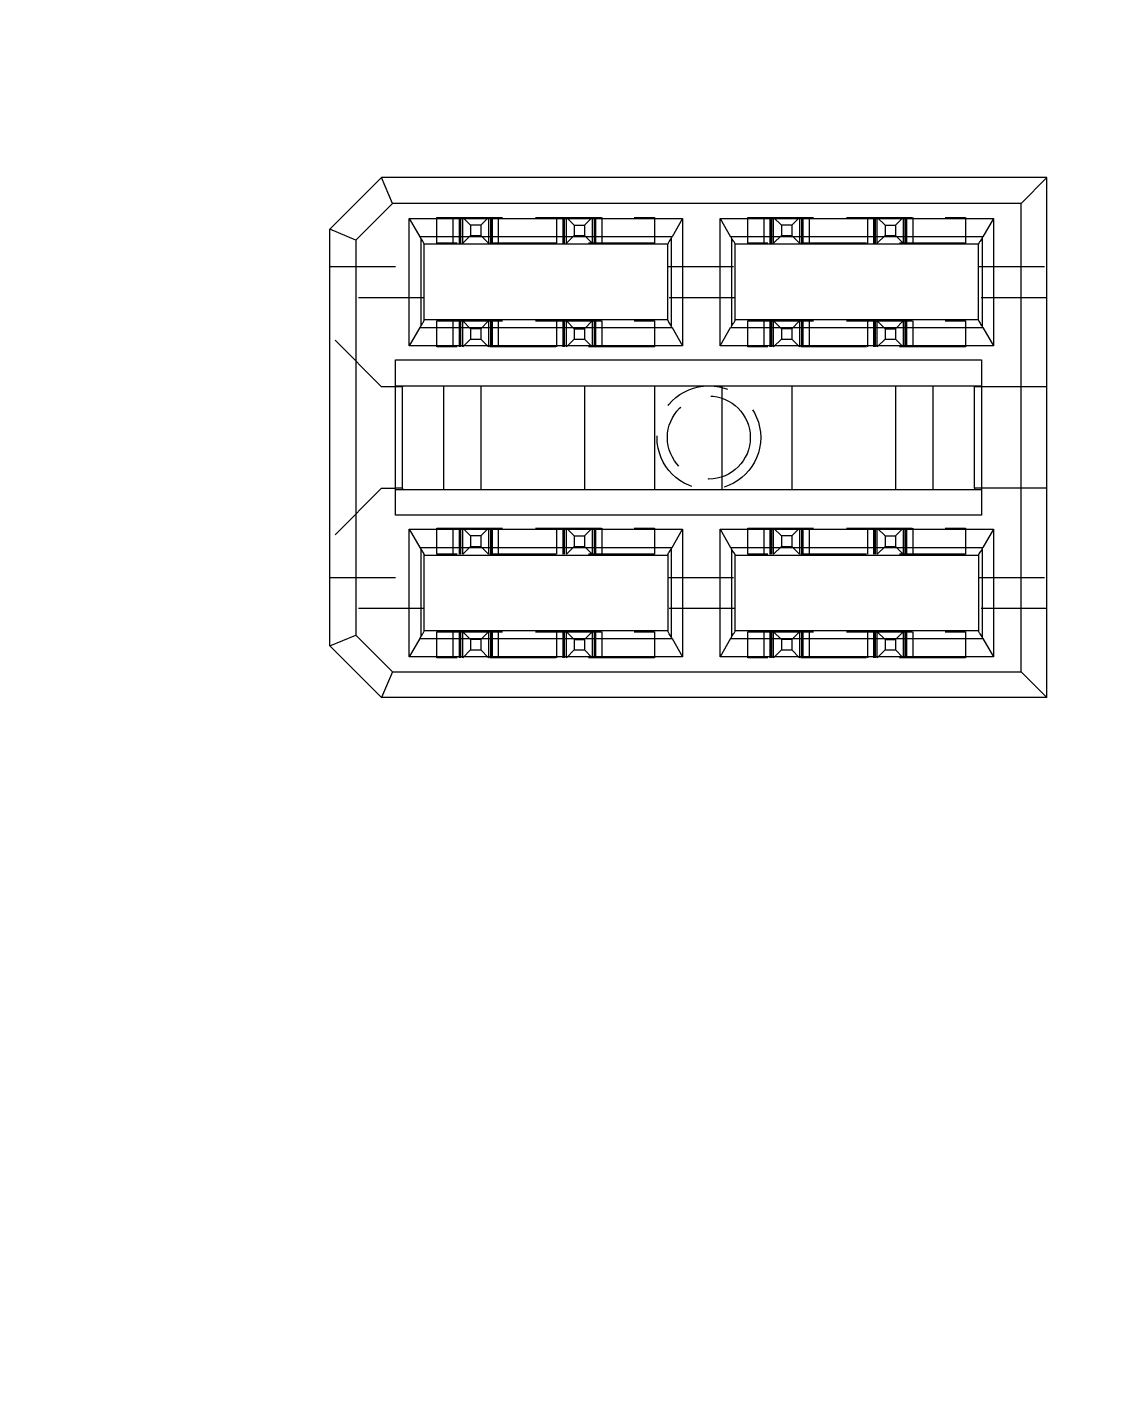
# Model space of a CAD drawing. Header units: millimetres. Extents: x -64 to 530, y -86 to 334.
# Drawn here: x 359.84 to 380.74, y 193.9 to 220.01 of the extents above; entities that cross this region are included whole.
import ezdxf

# ---------------------------------------------------------------- set-up
doc = ezdxf.new("R2010")
doc.units = ezdxf.units.MM
doc.header["$PDSIZE"] = -1
doc.linetypes.add('HIDDEN', pattern=[1.905, 1.27, -0.635])
doc.dimstyles.new('ISO-25', dxfattribs={"dimtxt": 2.5, "dimasz": 2.5, "dimexe": 1.25, "dimexo": 0.625, "dimtad": 1, "dimtxsty": 'Standard', "dimcen": 2.5, "dimadec": 0, "dimazin": 0, "dimtfac": 1, "dimtmove": 0, "dimatfit": 3, "dimfxl": 0, "dimarcsym": 0})

# ---------------------------------------------------------------- blocks, each defined once
blk = doc.blocks.new('*D35')
at = {"color": 0, "lineweight": -2}
for p, q in [((437.684, 297.079), (437.684, 315.579)), ((431.8, 293.079), (437.684, 297.079)), ((431.8, 279.9), (431.8, 293.079))]:
    blk.add_line(p, q, dxfattribs=at)
at = {"layer": 'Defpoints', "color": 0}
for p in [(437.684, 301.079), (431.8, 279.4), (0, 0)]:
    blk.add_point(p, dxfattribs=at)
at = {"color": 0, "insert": (435.434, 308.579), "char_height": 3, "attachment_point": 5, "rotation": 90}
blk.add_mtext('431,80', dxfattribs=at)
blk = doc.blocks.new('*D50')
at = {"color": 0, "lineweight": -2}
for p, q in [((411.281, 297.743), (411.281, 316.243)), ((415.9, 293.743), (411.281, 297.743)), ((415.9, 279.97), (415.9, 293.743))]:
    blk.add_line(p, q, dxfattribs=at)
at = {"layer": 'Defpoints', "color": 0}
for p in [(411.281, 301.743), (415.9, 279.47), (0, 0)]:
    blk.add_point(p, dxfattribs=at)
at = {"color": 0, "insert": (409.031, 309.243), "char_height": 3, "attachment_point": 5, "rotation": 90}
blk.add_mtext('415,90', dxfattribs=at)
blk = doc.blocks.new('*D51')
at = {"color": 0, "lineweight": -2}
for p, q in [((441.42, 274.4), (445.42, 275.871)), ((445.42, 275.871), (464.92, 275.871)), ((425.95, 274.4), (441.42, 274.4))]:
    blk.add_line(p, q, dxfattribs=at)
at = {"layer": 'Defpoints', "color": 0}
for p in [(449.42, 275.871), (425.45, 274.4), (0, 0)]:
    blk.add_point(p, dxfattribs=at)
at = {"color": 0, "insert": (457.42, 278.121), "char_height": 3, "attachment_point": 5}
blk.add_mtext('274,40', dxfattribs=at)
blk = doc.blocks.new('*D52')
at = {"color": 0, "lineweight": -2}
for p, q in [((423.283, 294.998), (423.283, 314.998)), ((425.45, 290.998), (423.283, 294.998)), ((425.45, 274.9), (425.45, 290.998))]:
    blk.add_line(p, q, dxfattribs=at)
at = {"layer": 'Defpoints', "color": 0}
for p in [(423.283, 298.998), (425.45, 274.4), (0, 0)]:
    blk.add_point(p, dxfattribs=at)
at = {"color": 0, "insert": (421.033, 307.248), "char_height": 3, "attachment_point": 5, "rotation": 90}
blk.add_mtext('425,45', dxfattribs=at)
blk = doc.blocks.new('*D53')
at = {"color": 0, "lineweight": -2}
for p, q in [((425.93, 198.05), (448.265, 198.05)), ((448.265, 198.05), (452.265, 194.721)), ((452.265, 194.721), (470.765, 194.721))]:
    blk.add_line(p, q, dxfattribs=at)
at = {"layer": 'Defpoints', "color": 0}
for p in [(425.43, 198.05), (456.265, 194.721), (0, 0)]:
    blk.add_point(p, dxfattribs=at)
at = {"color": 0, "insert": (463.765, 196.971), "char_height": 3, "attachment_point": 5}
blk.add_mtext('198,05', dxfattribs=at)
blk = doc.blocks.new('*D56')
at = {"color": 0, "lineweight": -2}
for p, q in [((437.803, 215.414), (437.803, 235.414)), ((425.43, 211.414), (437.803, 215.414)), ((425.43, 198.55), (425.43, 211.414))]:
    blk.add_line(p, q, dxfattribs=at)
at = {"layer": 'Defpoints', "color": 0}
for p in [(437.803, 219.414), (425.43, 198.05), (0, 0)]:
    blk.add_point(p, dxfattribs=at)
at = {"color": 0, "insert": (435.553, 227.664), "char_height": 3, "attachment_point": 5, "rotation": 90}
blk.add_mtext('425,43', dxfattribs=at)
blk = doc.blocks.new('*D77')
at = {"color": 0, "lineweight": -2}
for p, q in [((404.526, 297.682), (404.526, 316.182)), ((412.401, 293.682), (404.526, 297.682)), ((412.401, 279.9), (412.401, 293.682))]:
    blk.add_line(p, q, dxfattribs=at)
at = {"layer": 'Defpoints', "color": 0}
for p in [(404.526, 301.682), (412.401, 279.4), (0, 0)]:
    blk.add_point(p, dxfattribs=at)
at = {"color": 0, "insert": (402.276, 309.182), "char_height": 3, "attachment_point": 5, "rotation": 90}
blk.add_mtext('412,40', dxfattribs=at)
blk = doc.blocks.new('*D78')
at = {"color": 0, "lineweight": -2}
for p, q in [((417.265, 297.291), (417.265, 315.791)), ((419.399, 293.291), (417.265, 297.291)), ((419.399, 279.9), (419.399, 293.291))]:
    blk.add_line(p, q, dxfattribs=at)
at = {"layer": 'Defpoints', "color": 0}
for p in [(417.265, 301.291), (419.399, 279.4), (0, 0)]:
    blk.add_point(p, dxfattribs=at)
at = {"color": 0, "insert": (415.015, 308.791), "char_height": 3, "attachment_point": 5, "rotation": 90}
blk.add_mtext('419,40', dxfattribs=at)
blk = doc.blocks.new('*D118')
at = {"color": 0, "lineweight": -2}
for p, q in [((389.587, 199.576), (389.587, 219.576)), ((394.242, 195.576), (389.587, 199.576)), ((394.242, 191.725), (394.242, 195.576))]:
    blk.add_line(p, q, dxfattribs=at)
at = {"layer": 'Defpoints', "color": 0}
for p in [(389.587, 203.576), (394.242, 191.225), (0, 0)]:
    blk.add_point(p, dxfattribs=at)
at = {"color": 0, "insert": (387.337, 211.826), "char_height": 3, "attachment_point": 5, "rotation": 90}
blk.add_mtext('394,24', dxfattribs=at)
blk = doc.blocks.new('*D119')
at = {"color": 0, "lineweight": -2}
for p, q in [((393.843, 235.159), (393.843, 254.159)), ((396, 231.159), (393.843, 235.159)), ((396, 225.095), (396, 231.159))]:
    blk.add_line(p, q, dxfattribs=at)
at = {"layer": 'Defpoints', "color": 0}
for p in [(393.843, 239.159), (396, 224.595), (0, 0)]:
    blk.add_point(p, dxfattribs=at)
at = {"color": 0, "insert": (391.593, 246.909), "char_height": 3, "attachment_point": 5, "rotation": 90}
blk.add_mtext('396,00', dxfattribs=at)
blk = doc.blocks.new('*D120')
at = {"color": 0, "lineweight": -2}
for p, q in [((372.602, 236.309), (372.602, 255.809)), ((373.5, 232.309), (372.602, 236.309)), ((373.5, 225.095), (373.5, 232.309))]:
    blk.add_line(p, q, dxfattribs=at)
at = {"layer": 'Defpoints', "color": 0}
for p in [(372.602, 240.309), (373.5, 224.595), (0, 0)]:
    blk.add_point(p, dxfattribs=at)
at = {"color": 0, "insert": (370.352, 248.309), "char_height": 3, "attachment_point": 5, "rotation": 90}
blk.add_mtext('373,50', dxfattribs=at)
blk = doc.blocks.new('*D142')
at = {"color": 0, "lineweight": -2}
for p, q in [((401.115, 224.595), (405.115, 228.426)), ((405.115, 228.426), (425.115, 228.426)), ((396.5, 224.595), (401.115, 224.595))]:
    blk.add_line(p, q, dxfattribs=at)
at = {"layer": 'Defpoints', "color": 0}
for p in [(409.115, 228.426), (396, 224.595), (0, 0)]:
    blk.add_point(p, dxfattribs=at)
at = {"color": 0, "insert": (417.365, 230.676), "char_height": 3, "attachment_point": 5}
blk.add_mtext('224,59', dxfattribs=at)

msp = doc.modelspace()

# ---------------------------------------------------------------- linework, layer by layer
at = {"color": 7, "linetype": 'Continuous', "lineweight": 15}
for p, q in [((366.685, 217.11), (365.685, 216.11)), ((366.892, 216.61), (366.685, 217.11)), ((379.525, 217.11), (366.685, 217.11)), ((379.525, 217.11), (379.025, 216.61)), ((379.525, 207.07), (379.525, 217.11)), ((366.185, 215.903), (366.892, 216.61)), ((379.025, 216.61), (366.892, 216.61)), ((379.025, 207.57), (379.025, 216.61)), ((367.216, 213.86), (367.216, 216.32)), ((367.216, 216.32), (367.42, 215.966)), ((367.216, 216.32), (372.494, 216.32)), ((372.494, 216.32), (372.29, 215.966)), ((372.494, 216.32), (372.494, 213.86)), ((373.216, 216.32), (378.494, 216.32)), ((373.216, 213.86), (373.216, 216.32)), ((373.216, 216.32), (373.42, 215.966)), ((378.494, 216.32), (378.29, 215.966)), ((378.494, 216.32), (378.494, 213.86)), ((365.685, 208.07), (365.685, 216.11)), ((366.185, 215.903), (365.685, 216.11)), ((366.185, 215.903), (366.185, 208.277)), ((372.29, 215.966), (367.42, 215.966)), ((367.438, 215.938), (367.438, 214.242)), ((367.505, 214.355), (367.505, 215.825)), ((372.205, 215.82), (367.505, 215.82)), ((372.205, 214.355), (372.205, 215.825)), ((372.272, 215.938), (372.272, 214.242)), ((378.29, 215.966), (373.42, 215.966)), ((373.438, 215.938), (373.438, 214.242)), ((373.505, 214.355), (373.505, 215.825)), ((378.205, 215.82), (373.505, 215.82)), ((378.205, 214.355), (378.205, 215.825)), ((378.272, 215.938), (378.272, 214.242)), ((367.42, 214.214), (367.216, 213.86)), ((367.42, 214.214), (372.29, 214.214)), ((372.205, 214.36), (367.505, 214.36)), ((372.29, 214.214), (372.494, 213.86)), ((373.216, 213.86), (373.42, 214.214)), ((373.42, 214.214), (378.29, 214.214)), ((378.205, 214.36), (373.505, 214.36)), ((378.29, 214.214), (378.494, 213.86)), ((372.494, 213.86), (367.216, 213.86)), ((378.494, 213.86), (373.216, 213.86)), ((366.949, 213.59), (378.261, 213.59)), ((366.949, 210.59), (366.949, 213.59)), ((378.261, 213.59), (378.261, 210.59)), ((366.949, 213.09), (378.261, 213.09)), ((367.085, 213.07), (366.949, 213.07)), ((367.085, 213.09), (367.085, 213.07)), ((367.085, 211.11), (367.085, 213.07)), ((367.885, 211.09), (367.885, 213.09)), ((368.605, 211.09), (368.605, 213.09)), ((370.605, 211.09), (370.605, 213.09)), ((371.955, 211.09), (371.955, 213.09)), ((373.255, 211.09), (373.255, 213.09)), ((374.605, 211.09), (374.605, 213.09)), ((376.605, 213.09), (376.605, 211.09)), ((377.325, 213.09), (377.325, 211.09)), ((378.125, 213.09), (378.125, 213.07)), ((378.261, 213.07), (378.125, 213.07)), ((378.125, 211.11), (378.125, 213.07)), ((367.085, 211.11), (366.949, 211.11)), ((366.949, 211.09), (378.261, 211.09)), ((367.085, 211.11), (367.085, 211.09)), ((378.125, 211.11), (378.125, 211.09)), ((378.261, 211.11), (378.125, 211.11)), ((378.261, 210.59), (366.949, 210.59)), ((367.216, 210.32), (372.494, 210.32)), ((367.216, 207.86), (367.216, 210.32)), ((367.216, 210.32), (367.42, 209.966)), ((372.29, 209.966), (372.494, 210.32)), ((372.494, 210.32), (372.494, 207.86)), ((373.216, 210.32), (378.494, 210.32)), ((373.216, 207.86), (373.216, 210.32)), ((373.216, 210.32), (373.42, 209.966)), ((378.494, 210.32), (378.29, 209.966)), ((378.494, 210.32), (378.494, 207.86)), ((367.42, 209.966), (372.29, 209.966)), ((373.42, 209.966), (378.29, 209.966)), ((367.438, 209.938), (367.438, 208.242)), ((367.505, 208.355), (367.505, 209.825)), ((367.505, 209.82), (372.205, 209.82)), ((372.205, 209.825), (372.205, 208.355)), ((372.272, 209.938), (372.272, 208.242)), ((373.438, 209.938), (373.438, 208.242)), ((373.505, 208.355), (373.505, 209.825)), ((373.505, 209.82), (378.205, 209.82)), ((378.205, 209.825), (378.205, 208.355)), ((378.272, 209.938), (378.272, 208.242)), ((365.685, 208.07), (366.185, 208.277)), ((366.185, 208.277), (366.892, 207.57)), ((367.42, 208.214), (367.216, 207.86)), ((367.42, 208.214), (372.29, 208.214)), ((372.205, 208.36), (367.505, 208.36)), ((372.29, 208.214), (372.494, 207.86)), ((373.42, 208.214), (373.216, 207.86)), ((373.42, 208.214), (378.29, 208.214)), ((378.205, 208.36), (373.505, 208.36)), ((378.29, 208.214), (378.494, 207.86)), ((366.685, 207.07), (365.685, 208.07)), ((372.494, 207.86), (367.216, 207.86)), ((378.494, 207.86), (373.216, 207.86)), ((366.892, 207.57), (366.685, 207.07)), ((366.892, 207.57), (379.025, 207.57)), ((379.525, 207.07), (379.025, 207.57)), ((379.525, 207.07), (366.685, 207.07))]:
    msp.add_line(p, q, dxfattribs=at)
at = {"color": 7, "linetype": 'HIDDEN', "lineweight": 0}
for p, q in [((367.75, 215.84), (367.75, 216.34)), ((367.75, 216.34), (371.95, 216.34)), ((368.06, 216.34), (368.06, 215.84)), ((368.065, 215.84), (368.065, 216.34)), ((368.185, 215.84), (368.185, 216.34)), ((368.186, 216.34), (368.186, 215.84)), ((368.205, 216.34), (368.205, 215.84)), ((368.215, 215.84), (368.215, 216.34)), ((368.215, 215.84), (368.215, 216.34)), ((368.25, 215.84), (368.25, 216.34)), ((368.25, 216.34), (368.4, 216.19)), ((368.75, 216.34), (368.6, 216.19)), ((368.75, 216.34), (368.75, 215.84)), ((368.785, 216.34), (368.785, 215.84)), ((368.785, 216.34), (368.785, 215.84)), ((368.795, 216.34), (368.795, 215.84)), ((368.814, 215.84), (368.814, 216.34)), ((368.815, 216.34), (368.815, 215.84)), ((368.935, 216.34), (368.935, 215.84)), ((368.94, 215.84), (368.94, 216.34)), ((370.06, 216.34), (370.06, 215.84)), ((370.065, 215.84), (370.065, 216.34)), ((370.185, 215.84), (370.185, 216.34)), ((370.186, 216.34), (370.186, 215.84)), ((370.205, 216.34), (370.205, 215.84)), ((370.215, 215.84), (370.215, 216.34)), ((370.215, 215.84), (370.215, 216.34)), ((370.25, 215.84), (370.25, 216.34)), ((370.25, 216.34), (370.4, 216.19)), ((370.6, 216.19), (370.75, 216.34)), ((370.75, 216.34), (370.75, 215.84)), ((370.785, 216.34), (370.785, 215.84)), ((370.785, 216.34), (370.785, 215.84)), ((370.795, 216.34), (370.795, 215.84)), ((370.814, 215.84), (370.814, 216.34)), ((370.815, 216.34), (370.815, 215.84)), ((370.935, 216.34), (370.935, 215.84)), ((370.94, 215.84), (370.94, 216.34)), ((371.95, 216.34), (371.95, 215.84)), ((373.75, 215.84), (373.75, 216.34)), ((373.75, 216.34), (377.95, 216.34)), ((374.06, 216.34), (374.06, 215.84)), ((374.065, 215.84), (374.065, 216.34)), ((374.185, 215.84), (374.185, 216.34)), ((374.186, 216.34), (374.186, 215.84)), ((374.205, 216.34), (374.205, 215.84)), ((374.215, 215.84), (374.215, 216.34)), ((374.215, 215.84), (374.215, 216.34)), ((374.25, 215.84), (374.25, 216.34)), ((374.25, 216.34), (374.4, 216.19)), ((374.75, 216.34), (374.6, 216.19)), ((374.75, 216.34), (374.75, 215.84)), ((374.785, 216.34), (374.785, 215.84)), ((374.785, 216.34), (374.785, 215.84)), ((374.795, 216.34), (374.795, 215.84)), ((374.814, 215.84), (374.814, 216.34)), ((374.815, 216.34), (374.815, 215.84)), ((374.935, 216.34), (374.935, 215.84)), ((374.94, 215.84), (374.94, 216.34)), ((376.06, 216.34), (376.06, 215.84)), ((376.065, 215.84), (376.065, 216.34)), ((376.185, 215.84), (376.185, 216.34)), ((376.186, 216.34), (376.186, 215.84)), ((376.205, 216.34), (376.205, 215.84)), ((376.215, 215.84), (376.215, 216.34)), ((376.215, 215.84), (376.215, 216.34)), ((376.25, 215.84), (376.25, 216.34)), ((376.25, 216.34), (376.4, 216.19)), ((376.6, 216.19), (376.75, 216.34)), ((376.75, 216.34), (376.75, 215.84)), ((376.785, 216.34), (376.785, 215.84)), ((376.785, 216.34), (376.785, 215.84)), ((376.795, 216.34), (376.795, 215.84)), ((376.814, 215.84), (376.814, 216.34)), ((376.815, 216.34), (376.815, 215.84)), ((376.935, 216.34), (376.935, 215.84)), ((376.94, 215.84), (376.94, 216.34)), ((377.95, 216.34), (377.95, 215.84)), ((368.25, 215.84), (368.4, 215.99)), ((368.4, 216.19), (368.4, 215.99)), ((368.6, 216.19), (368.4, 216.19)), ((368.4, 215.99), (368.6, 215.99)), ((368.6, 216.19), (368.6, 215.99)), ((368.6, 215.99), (368.75, 215.84)), ((370.4, 215.99), (370.25, 215.84)), ((370.4, 216.19), (370.6, 216.19)), ((370.4, 216.19), (370.4, 215.99)), ((370.4, 215.99), (370.6, 215.99)), ((370.6, 216.19), (370.6, 215.99)), ((370.6, 215.99), (370.75, 215.84)), ((374.25, 215.84), (374.4, 215.99)), ((374.6, 216.19), (374.4, 216.19)), ((374.4, 216.19), (374.4, 215.99)), ((374.4, 215.99), (374.6, 215.99)), ((374.6, 216.19), (374.6, 215.99)), ((374.6, 215.99), (374.75, 215.84)), ((376.4, 215.99), (376.25, 215.84)), ((376.4, 216.19), (376.6, 216.19)), ((376.4, 216.19), (376.4, 215.99)), ((376.4, 215.99), (376.6, 215.99)), ((376.6, 216.19), (376.6, 215.99)), ((376.6, 215.99), (376.75, 215.84)), ((371.95, 215.84), (367.75, 215.84)), ((377.95, 215.84), (373.75, 215.84)), ((365.685, 215.39), (367.505, 215.39)), ((372.205, 215.39), (373.505, 215.39)), ((378.205, 215.39), (379.525, 215.39)), ((367.505, 214.79), (365.685, 214.79)), ((373.505, 214.79), (372.205, 214.79)), ((379.525, 214.79), (378.205, 214.79)), ((367.75, 213.84), (367.75, 214.34)), ((367.75, 214.34), (371.95, 214.34)), ((368.06, 214.34), (368.06, 213.84)), ((368.065, 213.84), (368.065, 214.34)), ((368.185, 213.84), (368.185, 214.34)), ((368.186, 214.34), (368.186, 213.84)), ((368.205, 214.34), (368.205, 213.84)), ((368.215, 213.84), (368.215, 214.34)), ((368.215, 213.84), (368.215, 214.34)), ((368.25, 213.84), (368.25, 214.34)), ((368.25, 214.34), (368.4, 214.19)), ((368.6, 214.19), (368.4, 214.19)), ((368.4, 214.19), (368.4, 213.99)), ((368.75, 214.34), (368.6, 214.19)), ((368.6, 214.19), (368.6, 213.99)), ((368.75, 214.34), (368.75, 213.84)), ((368.785, 214.34), (368.785, 213.84)), ((368.785, 214.34), (368.785, 213.84)), ((368.795, 214.34), (368.795, 213.84)), ((368.814, 213.84), (368.814, 214.34)), ((368.815, 214.34), (368.815, 213.84)), ((368.935, 214.34), (368.935, 213.84)), ((368.94, 213.84), (368.94, 214.34)), ((370.06, 214.34), (370.06, 213.84)), ((370.065, 213.84), (370.065, 214.34)), ((370.185, 213.84), (370.185, 214.34)), ((370.186, 214.34), (370.186, 213.84)), ((370.205, 214.34), (370.205, 213.84)), ((370.215, 213.84), (370.215, 214.34)), ((370.215, 213.84), (370.215, 214.34)), ((370.25, 213.84), (370.25, 214.34)), ((370.25, 214.34), (370.4, 214.19)), ((370.4, 214.19), (370.6, 214.19)), ((370.4, 214.19), (370.4, 213.99)), ((370.6, 214.19), (370.75, 214.34)), ((370.6, 214.19), (370.6, 213.99)), ((370.75, 214.34), (370.75, 213.84)), ((370.785, 214.34), (370.785, 213.84)), ((370.785, 214.34), (370.785, 213.84)), ((370.795, 214.34), (370.795, 213.84)), ((370.814, 213.84), (370.814, 214.34)), ((370.815, 214.34), (370.815, 213.84)), ((370.935, 214.34), (370.935, 213.84)), ((370.94, 213.84), (370.94, 214.34)), ((371.95, 214.34), (371.95, 213.84)), ((373.75, 213.84), (373.75, 214.34)), ((373.75, 214.34), (377.95, 214.34)), ((374.06, 214.34), (374.06, 213.84)), ((374.065, 213.84), (374.065, 214.34)), ((374.185, 213.84), (374.185, 214.34)), ((374.186, 214.34), (374.186, 213.84)), ((374.205, 214.34), (374.205, 213.84)), ((374.215, 213.84), (374.215, 214.34)), ((374.215, 213.84), (374.215, 214.34)), ((374.25, 213.84), (374.25, 214.34)), ((374.25, 214.34), (374.4, 214.19)), ((374.6, 214.19), (374.4, 214.19)), ((374.4, 214.19), (374.4, 213.99)), ((374.75, 214.34), (374.6, 214.19)), ((374.6, 214.19), (374.6, 213.99)), ((374.75, 214.34), (374.75, 213.84)), ((374.785, 214.34), (374.785, 213.84)), ((374.785, 214.34), (374.785, 213.84)), ((374.795, 214.34), (374.795, 213.84)), ((374.814, 213.84), (374.814, 214.34)), ((374.815, 214.34), (374.815, 213.84)), ((374.935, 214.34), (374.935, 213.84)), ((374.94, 213.84), (374.94, 214.34)), ((376.06, 214.34), (376.06, 213.84)), ((376.065, 213.84), (376.065, 214.34)), ((376.185, 213.84), (376.185, 214.34)), ((376.186, 214.34), (376.186, 213.84)), ((376.205, 214.34), (376.205, 213.84)), ((376.215, 213.84), (376.215, 214.34)), ((376.215, 213.84), (376.215, 214.34)), ((376.25, 213.84), (376.25, 214.34)), ((376.25, 214.34), (376.4, 214.19)), ((376.4, 214.19), (376.6, 214.19)), ((376.4, 214.19), (376.4, 213.99)), ((376.6, 214.19), (376.75, 214.34)), ((376.6, 214.19), (376.6, 213.99)), ((376.75, 214.34), (376.75, 213.84)), ((376.785, 214.34), (376.785, 213.84)), ((376.785, 214.34), (376.785, 213.84)), ((376.795, 214.34), (376.795, 213.84)), ((376.814, 213.84), (376.814, 214.34)), ((376.815, 214.34), (376.815, 213.84)), ((376.935, 214.34), (376.935, 213.84)), ((376.94, 213.84), (376.94, 214.34)), ((377.95, 214.34), (377.95, 213.84)), ((366.685, 213.07), (365.685, 214.07)), ((368.25, 213.84), (368.4, 213.99)), ((368.4, 213.99), (368.6, 213.99)), ((368.6, 213.99), (368.75, 213.84)), ((370.4, 213.99), (370.25, 213.84)), ((370.4, 213.99), (370.6, 213.99)), ((370.6, 213.99), (370.75, 213.84)), ((374.25, 213.84), (374.4, 213.99)), ((374.4, 213.99), (374.6, 213.99)), ((374.6, 213.99), (374.75, 213.84)), ((376.4, 213.99), (376.25, 213.84)), ((376.4, 213.99), (376.6, 213.99)), ((376.6, 213.99), (376.75, 213.84)), ((371.95, 213.84), (367.75, 213.84)), ((377.95, 213.84), (373.75, 213.84)), ((366.949, 213.07), (366.685, 213.07)), ((379.525, 213.07), (378.261, 213.07)), ((366.685, 211.11), (365.685, 210.11)), ((366.685, 211.11), (366.949, 211.11)), ((379.525, 211.11), (378.261, 211.11)), ((367.75, 209.84), (367.75, 210.34)), ((367.75, 210.34), (371.95, 210.34)), ((368.06, 210.34), (368.06, 209.84)), ((368.065, 209.84), (368.065, 210.34)), ((368.185, 209.84), (368.185, 210.34)), ((368.186, 210.34), (368.186, 209.84)), ((368.205, 210.34), (368.205, 209.84)), ((368.215, 209.84), (368.215, 210.34)), ((368.215, 209.84), (368.215, 210.34)), ((368.25, 209.84), (368.25, 210.34)), ((368.25, 210.34), (368.4, 210.19)), ((368.75, 210.34), (368.6, 210.19)), ((368.75, 210.34), (368.75, 209.84)), ((368.785, 210.34), (368.785, 209.84)), ((368.785, 210.34), (368.785, 209.84)), ((368.795, 210.34), (368.795, 209.84)), ((368.814, 209.84), (368.814, 210.34)), ((368.815, 210.34), (368.815, 209.84)), ((368.935, 210.34), (368.935, 209.84)), ((368.94, 209.84), (368.94, 210.34)), ((370.06, 210.34), (370.06, 209.84)), ((370.065, 209.84), (370.065, 210.34)), ((370.185, 209.84), (370.185, 210.34)), ((370.186, 210.34), (370.186, 209.84)), ((370.205, 210.34), (370.205, 209.84)), ((370.215, 209.84), (370.215, 210.34)), ((370.215, 209.84), (370.215, 210.34)), ((370.25, 209.84), (370.25, 210.34)), ((370.25, 210.34), (370.4, 210.19)), ((370.6, 210.19), (370.75, 210.34)), ((370.75, 210.34), (370.75, 209.84)), ((370.785, 210.34), (370.785, 209.84)), ((370.785, 210.34), (370.785, 209.84)), ((370.795, 210.34), (370.795, 209.84)), ((370.814, 209.84), (370.814, 210.34)), ((370.815, 210.34), (370.815, 209.84)), ((370.935, 210.34), (370.935, 209.84)), ((370.94, 209.84), (370.94, 210.34)), ((371.95, 210.34), (371.95, 209.84)), ((373.75, 209.84), (373.75, 210.34)), ((373.75, 210.34), (377.95, 210.34)), ((374.06, 210.34), (374.06, 209.84)), ((374.065, 209.84), (374.065, 210.34)), ((374.185, 209.84), (374.185, 210.34)), ((374.186, 210.34), (374.186, 209.84)), ((374.205, 210.34), (374.205, 209.84)), ((374.215, 209.84), (374.215, 210.34)), ((374.215, 209.84), (374.215, 210.34)), ((374.25, 209.84), (374.25, 210.34)), ((374.25, 210.34), (374.4, 210.19)), ((374.75, 210.34), (374.6, 210.19)), ((374.75, 210.34), (374.75, 209.84)), ((374.785, 210.34), (374.785, 209.84)), ((374.785, 210.34), (374.785, 209.84)), ((374.795, 210.34), (374.795, 209.84)), ((374.814, 209.84), (374.814, 210.34)), ((374.815, 210.34), (374.815, 209.84)), ((374.935, 210.34), (374.935, 209.84)), ((374.94, 209.84), (374.94, 210.34)), ((376.06, 210.34), (376.06, 209.84)), ((376.065, 209.84), (376.065, 210.34)), ((376.185, 209.84), (376.185, 210.34)), ((376.186, 210.34), (376.186, 209.84)), ((376.205, 210.34), (376.205, 209.84)), ((376.215, 209.84), (376.215, 210.34)), ((376.215, 209.84), (376.215, 210.34)), ((376.25, 209.84), (376.25, 210.34)), ((376.25, 210.34), (376.4, 210.19)), ((376.6, 210.19), (376.75, 210.34)), ((376.75, 210.34), (376.75, 209.84)), ((376.785, 210.34), (376.785, 209.84)), ((376.785, 210.34), (376.785, 209.84)), ((376.795, 210.34), (376.795, 209.84)), ((376.814, 209.84), (376.814, 210.34)), ((376.815, 210.34), (376.815, 209.84)), ((376.935, 210.34), (376.935, 209.84)), ((376.94, 209.84), (376.94, 210.34)), ((377.95, 210.34), (377.95, 209.84)), ((368.25, 209.84), (368.4, 209.99)), ((368.6, 210.19), (368.4, 210.19)), ((368.4, 210.19), (368.4, 209.99)), ((368.4, 209.99), (368.6, 209.99)), ((368.6, 210.19), (368.6, 209.99)), ((368.6, 209.99), (368.75, 209.84)), ((370.4, 209.99), (370.25, 209.84)), ((370.4, 210.19), (370.6, 210.19)), ((370.4, 210.19), (370.4, 209.99)), ((370.4, 209.99), (370.6, 209.99)), ((370.6, 210.19), (370.6, 209.99)), ((370.6, 209.99), (370.75, 209.84)), ((374.25, 209.84), (374.4, 209.99)), ((374.6, 210.19), (374.4, 210.19)), ((374.4, 210.19), (374.4, 209.99)), ((374.4, 209.99), (374.6, 209.99)), ((374.6, 210.19), (374.6, 209.99)), ((374.6, 209.99), (374.75, 209.84)), ((376.4, 209.99), (376.25, 209.84)), ((376.4, 210.19), (376.6, 210.19)), ((376.4, 210.19), (376.4, 209.99)), ((376.4, 209.99), (376.6, 209.99)), ((376.6, 210.19), (376.6, 209.99)), ((376.6, 209.99), (376.75, 209.84)), ((371.95, 209.84), (367.75, 209.84)), ((377.95, 209.84), (373.75, 209.84)), ((365.685, 209.39), (367.505, 209.39)), ((372.205, 209.39), (373.505, 209.39)), ((378.205, 209.39), (379.525, 209.39)), ((367.505, 208.79), (365.685, 208.79)), ((373.505, 208.79), (372.205, 208.79)), ((379.525, 208.79), (378.205, 208.79)), ((367.75, 207.84), (367.75, 208.34)), ((367.75, 208.34), (371.95, 208.34)), ((368.06, 208.34), (368.06, 207.84)), ((368.065, 207.84), (368.065, 208.34)), ((368.185, 207.84), (368.185, 208.34)), ((368.186, 208.34), (368.186, 207.84)), ((368.205, 208.34), (368.205, 207.84)), ((368.215, 207.84), (368.215, 208.34)), ((368.215, 207.84), (368.215, 208.34)), ((368.25, 207.84), (368.25, 208.34)), ((368.25, 208.34), (368.4, 208.19)), ((368.6, 208.19), (368.4, 208.19)), ((368.4, 208.19), (368.4, 207.99)), ((368.75, 208.34), (368.6, 208.19)), ((368.6, 208.19), (368.6, 207.99)), ((368.75, 208.34), (368.75, 207.84)), ((368.785, 208.34), (368.785, 207.84)), ((368.785, 208.34), (368.785, 207.84)), ((368.795, 208.34), (368.795, 207.84)), ((368.814, 207.84), (368.814, 208.34)), ((368.815, 208.34), (368.815, 207.84)), ((368.935, 208.34), (368.935, 207.84)), ((368.94, 207.84), (368.94, 208.34)), ((370.06, 208.34), (370.06, 207.84)), ((370.065, 207.84), (370.065, 208.34)), ((370.185, 207.84), (370.185, 208.34)), ((370.186, 208.34), (370.186, 207.84)), ((370.205, 208.34), (370.205, 207.84)), ((370.215, 207.84), (370.215, 208.34)), ((370.215, 207.84), (370.215, 208.34)), ((370.25, 207.84), (370.25, 208.34)), ((370.25, 208.34), (370.4, 208.19)), ((370.4, 208.19), (370.6, 208.19)), ((370.4, 208.19), (370.4, 207.99)), ((370.6, 208.19), (370.75, 208.34)), ((370.6, 208.19), (370.6, 207.99)), ((370.75, 208.34), (370.75, 207.84)), ((370.785, 208.34), (370.785, 207.84)), ((370.785, 208.34), (370.785, 207.84)), ((370.795, 208.34), (370.795, 207.84)), ((370.814, 207.84), (370.814, 208.34)), ((370.815, 208.34), (370.815, 207.84)), ((370.935, 208.34), (370.935, 207.84)), ((370.94, 207.84), (370.94, 208.34)), ((371.95, 208.34), (371.95, 207.84)), ((373.75, 207.84), (373.75, 208.34)), ((373.75, 208.34), (377.95, 208.34)), ((374.06, 208.34), (374.06, 207.84)), ((374.065, 207.84), (374.065, 208.34)), ((374.185, 207.84), (374.185, 208.34)), ((374.186, 208.34), (374.186, 207.84)), ((374.205, 208.34), (374.205, 207.84)), ((374.215, 207.84), (374.215, 208.34)), ((374.215, 207.84), (374.215, 208.34)), ((374.25, 207.84), (374.25, 208.34)), ((374.25, 208.34), (374.4, 208.19)), ((374.6, 208.19), (374.4, 208.19)), ((374.4, 208.19), (374.4, 207.99)), ((374.75, 208.34), (374.6, 208.19)), ((374.6, 208.19), (374.6, 207.99)), ((374.75, 208.34), (374.75, 207.84)), ((374.785, 208.34), (374.785, 207.84)), ((374.785, 208.34), (374.785, 207.84)), ((374.795, 208.34), (374.795, 207.84)), ((374.814, 207.84), (374.814, 208.34)), ((374.815, 208.34), (374.815, 207.84)), ((374.935, 208.34), (374.935, 207.84)), ((374.94, 207.84), (374.94, 208.34)), ((376.06, 208.34), (376.06, 207.84)), ((376.065, 207.84), (376.065, 208.34)), ((376.185, 207.84), (376.185, 208.34)), ((376.186, 208.34), (376.186, 207.84)), ((376.205, 208.34), (376.205, 207.84)), ((376.215, 207.84), (376.215, 208.34)), ((376.215, 207.84), (376.215, 208.34)), ((376.25, 207.84), (376.25, 208.34)), ((376.25, 208.34), (376.4, 208.19)), ((376.4, 208.19), (376.6, 208.19)), ((376.4, 208.19), (376.4, 207.99)), ((376.6, 208.19), (376.75, 208.34)), ((376.6, 208.19), (376.6, 207.99)), ((376.75, 208.34), (376.75, 207.84)), ((376.785, 208.34), (376.785, 207.84)), ((376.785, 208.34), (376.785, 207.84)), ((376.795, 208.34), (376.795, 207.84)), ((376.814, 207.84), (376.814, 208.34)), ((376.815, 208.34), (376.815, 207.84)), ((376.935, 208.34), (376.935, 207.84)), ((376.94, 207.84), (376.94, 208.34)), ((377.95, 208.34), (377.95, 207.84)), ((368.25, 207.84), (368.4, 207.99)), ((368.4, 207.99), (368.6, 207.99)), ((368.6, 207.99), (368.75, 207.84)), ((370.4, 207.99), (370.25, 207.84)), ((370.4, 207.99), (370.6, 207.99)), ((370.6, 207.99), (370.75, 207.84)), ((374.25, 207.84), (374.4, 207.99)), ((374.4, 207.99), (374.6, 207.99)), ((374.6, 207.99), (374.75, 207.84)), ((376.4, 207.99), (376.25, 207.84)), ((376.4, 207.99), (376.6, 207.99)), ((376.6, 207.99), (376.75, 207.84)), ((371.95, 207.84), (367.75, 207.84)), ((377.95, 207.84), (373.75, 207.84))]:
    msp.add_line(p, q, dxfattribs=at)
for radius in [1, 0.8]:
    msp.add_circle((373, 212.09), radius, dxfattribs=at)
at = {"color": 7, "linetype": 'Continuous', "lineweight": 15}
for centre, start_param, end_param in [((367.625, 216.32), 2.356194, 2.438914), ((372.085, 216.32), 3.844272, 3.926991), ((373.625, 216.32), 2.356194, 2.438914), ((378.085, 216.32), 3.844272, 3.926991), ((367.625, 213.86), 0.702679, 0.785398), ((372.085, 213.86), 5.497787, 5.580506), ((373.625, 213.86), 0.702679, 0.785398), ((378.085, 213.86), 5.497787, 5.580506), ((367.625, 210.32), 2.356194, 2.438914), ((372.085, 210.32), 3.844272, 3.926991), ((373.625, 210.32), 2.356194, 2.438914), ((378.085, 210.32), 3.844272, 3.926991), ((367.625, 207.86), 0.702679, 0.785398), ((372.085, 207.86), 5.497787, 5.580506), ((373.625, 207.86), 0.702679, 0.785398), ((378.085, 207.86), 5.497787, 5.580506)]:
    msp.add_ellipse(centre, major_axis=(0, 0.5), ratio=0.57735, start_param=start_param, end_param=end_param, dxfattribs=at)
for points, knots in [([(367.505, 215.825), (367.501, 215.836), (367.494, 215.858), (367.457, 215.911), (367.438, 215.938)], [0, 0, 0, 0, 0.493179, 1, 1, 1, 1]), ([(372.272, 215.938), (372.254, 215.912), (372.217, 215.858), (372.209, 215.836), (372.205, 215.825)], [0, 0, 0, 0, 0.497816, 1, 1, 1, 1]), ([(373.505, 215.825), (373.501, 215.836), (373.494, 215.858), (373.457, 215.911), (373.438, 215.938)], [0, 0, 0, 0, 0.49317, 1, 1, 1, 1]), ([(378.272, 215.938), (378.254, 215.912), (378.217, 215.858), (378.209, 215.836), (378.205, 215.825)], [0, 0, 0, 0, 0.497824, 1, 1, 1, 1]), ([(367.438, 214.242), (367.456, 214.268), (367.493, 214.322), (367.501, 214.344), (367.505, 214.355)], [0, 0, 0, 0, 0.497828, 1, 1, 1, 1]), ([(372.205, 214.355), (372.209, 214.344), (372.216, 214.322), (372.253, 214.269), (372.272, 214.242)], [0, 0, 0, 0, 0.493179, 1, 1, 1, 1]), ([(373.438, 214.242), (373.456, 214.268), (373.493, 214.322), (373.501, 214.344), (373.505, 214.355)], [0, 0, 0, 0, 0.497824, 1, 1, 1, 1]), ([(378.205, 214.355), (378.209, 214.344), (378.216, 214.322), (378.253, 214.269), (378.272, 214.242)], [0, 0, 0, 0, 0.49317, 1, 1, 1, 1]), ([(367.438, 209.938), (367.456, 209.912), (367.493, 209.858), (367.501, 209.836), (367.505, 209.825)], [0, 0, 0, 0, 0.497824, 1, 1, 1, 1]), ([(372.205, 209.825), (372.209, 209.836), (372.216, 209.858), (372.253, 209.911), (372.272, 209.938)], [0, 0, 0, 0, 0.493182, 1, 1, 1, 1]), ([(373.505, 209.825), (373.501, 209.836), (373.494, 209.858), (373.457, 209.911), (373.438, 209.938)], [0, 0, 0, 0, 0.493174, 1, 1, 1, 1]), ([(378.272, 209.938), (378.254, 209.912), (378.217, 209.858), (378.209, 209.836), (378.205, 209.825)], [0, 0, 0, 0, 0.497821, 1, 1, 1, 1]), ([(367.438, 208.242), (367.456, 208.268), (367.493, 208.322), (367.501, 208.344), (367.505, 208.355)], [0, 0, 0, 0, 0.497828, 1, 1, 1, 1]), ([(372.272, 208.242), (372.254, 208.268), (372.217, 208.322), (372.209, 208.344), (372.205, 208.355)], [0, 0, 0, 0, 0.497816, 1, 1, 1, 1]), ([(373.438, 208.242), (373.456, 208.268), (373.493, 208.322), (373.501, 208.344), (373.505, 208.355)], [0, 0, 0, 0, 0.497824, 1, 1, 1, 1]), ([(378.272, 208.242), (378.254, 208.268), (378.217, 208.322), (378.209, 208.344), (378.205, 208.355)], [0, 0, 0, 0, 0.497824, 1, 1, 1, 1])]:
    msp.add_open_spline(points, degree=3, knots=knots, dxfattribs=at)

# ---------------------------------------------------------------- dimensions: what is measured, and where the dimension line sits
for feature_location, offset, dtype, picture, middle in [((415.9, 279.47), (-4.619, 22.273), 1, '*D50', (409.031, 309.243)), ((412.401, 279.4), (-7.875, 22.282), 1, '*D77', (402.276, 309.182)), ((419.399, 279.4), (-2.134, 21.891), 1, '*D78', (415.015, 308.791)), ((431.8, 279.4), (5.884, 21.679), 1, '*D35', (435.434, 308.579)), ((425.45, 274.4), (-2.167, 24.598), 1, '*D52', (421.033, 307.248)), ((425.45, 274.4), (23.97, 1.471), 0, '*D51', (457.42, 278.121)), ((373.5, 224.595), (-0.898, 15.714), 1, '*D120', (370.352, 248.309)), ((396, 224.595), (-2.157, 14.564), 1, '*D119', (391.593, 246.909)), ((425.43, 198.05), (12.373, 21.364), 1, '*D56', (435.553, 227.664)), ((396, 224.59499), (13.11539, 3.83088), 0, '*D142', (417.3654, 230.67587)), ((394.242, 191.225), (-4.655, 12.351), 1, '*D118', (387.337, 211.826)), ((425.43, 198.05), (30.835, -3.329), 0, '*D53', (463.765, 196.971))]:
    dim = msp.add_ordinate_dim(feature_location=feature_location, offset=offset, dtype=dtype, origin=(0, 0), dimstyle='ISO-25', override={"dimtxt": 3, "dimasz": 2, "dimexe": 0.5, "dimexo": 0.5, "dimgap": 0.5, "dimzin": 0, "dimadec": 2, "dimtzin": 0})
    dim.commit()
    dim.dimension.update_dxf_attribs({"geometry": picture, "text_midpoint": middle})

doc.saveas('drawing.dxf')
